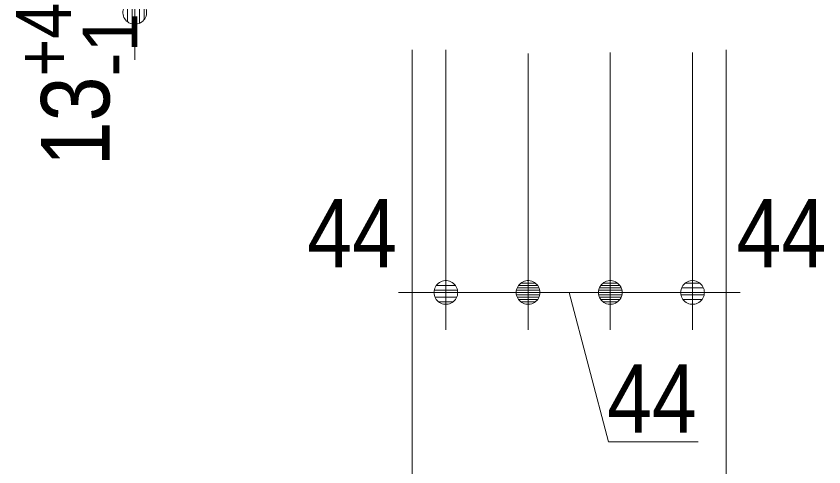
# Model space of a CAD drawing. Units: millimetres, scale not verified. Extents: x -6062 to 6062, y -3045 to 3045.
# Drawn here: x -538 to -105.8, y -2193.4 to -1952 of the extents above; entities that cross this region are included whole.
import ezdxf
from ezdxf.enums import TextEntityAlignment as Align

# ---------------------------------------------------------------- set-up
doc = ezdxf.new("R2010")
doc.units = ezdxf.units.MM
doc.header["$LTSCALE"] = 20
for name, color, linetype, lineweight in [('0-0_2寸法-1', 7, 'Continuous', 9), ('0-1_0', 7, 'Continuous', 9), ('0-5_2寸法-2', 7, 'Continuous', 9)]:
    doc.layers.add(name, color=color, linetype=linetype, lineweight=lineweight)
doc.styles.add('ＭＳ Ｐゴシック', font='')
doc.styles.get('ＭＳ Ｐゴシック').set_extended_font_data('MS PGothic')

# ---------------------------------------------------------------- blocks, each defined once
blk = doc.blocks.new('_Dot')
at = {"layer": '0-1_0'}
for p, q in [((-10, 0), (-20, 0)), ((9.78, 2), (-9.78, 2)), ((7.99, 6), (-7.99, 6)), ((9.16, -3.98), (-9.16, -3.98)), ((6, -7.98), (-6, -7.98))]:
    blk.add_line(p, q, dxfattribs=at)
for points in [[(10, 0), (9.92, 1.25), (9.69, 2.49), (9.3, 3.68), (8.76, 4.82), (8.09, 5.88), (7.29, 6.85), (6.37, 7.71), (5.36, 8.44), (4.26, 9.05), (3.09, 9.51), (1.87, 9.82), (0.63, 9.98), (-0.63, 9.98), (-1.87, 9.82), (-3.09, 9.51), (-4.26, 9.05), (-5.36, 8.44), (-6.37, 7.71), (-7.29, 6.85), (-8.09, 5.88), (-8.76, 4.82), (-9.3, 3.68), (-9.69, 2.49), (-9.92, 1.25), (-10, 0), (0, 0)], [(-10, 0), (-9.92, -1.25), (-9.69, -2.49), (-9.3, -3.68), (-8.76, -4.82), (-8.09, -5.88), (-7.29, -6.85), (-6.37, -7.71), (-5.36, -8.44), (-4.26, -9.05), (-3.09, -9.51), (-1.87, -9.82), (-0.63, -9.98), (0.63, -9.98), (1.87, -9.82), (3.09, -9.51), (4.26, -9.05), (5.36, -8.44), (6.37, -7.71), (7.29, -6.85), (8.09, -5.88), (8.76, -4.82), (9.3, -3.68), (9.69, -2.49), (9.92, -1.25), (10, 0), (0, 0)]]:
    blk.add_lwpolyline(points, close=True, dxfattribs=at)

msp = doc.modelspace()

# ---------------------------------------------------------------- linework, layer by layer
at = {"layer": '0-0_2寸法-1'}
for p, q in [((-326.04, -1970), (-326.04, -2270)), ((-158.04, -1970), (-158.04, -2270))]:
    msp.add_line(p, q, dxfattribs=at)
at = {"layer": '0-5_2寸法-2'}
for p, q in [((-474.54, -1962.71), (-474.54, -1975.42)), ((-308.04, -1970), (-308.04, -2120)), ((-264.04, -1972), (-264.04, -2120)), ((-264.04, -1972), (-264.04, -2120)), ((-220.04, -1971.48), (-220.04, -2120)), ((-220.04, -1972), (-220.04, -2120)), ((-176.04, -1971.48), (-176.04, -2120)), ((-320.75, -2100), (-333.46, -2100)), ((-264.04, -2100), (-308.04, -2100)), ((-276.75, -2100), (-289.46, -2100)), ((-264.04, -2100), (-220.04, -2100)), ((-251.32, -2100), (-238.61, -2100)), ((-232.75, -2100), (-245.46, -2100)), ((-220.04, -2100), (-176.04, -2100)), ((-207.32, -2100), (-194.61, -2100)), ((-163.32, -2100), (-150.61, -2100))]:
    msp.add_line(p, q, dxfattribs=at)
msp.add_lwpolyline([(-173.1, -2180), (-221.04, -2180), (-242.04, -2100)], dxfattribs=at)

# ---------------------------------------------------------------- block references
at = {"layer": '0-5_2寸法-2', "xscale": 0.6356201, "yscale": 0.6356201}
for p, rotation in [((-474.54, -1950), 90), ((-264.04, -2100), 180), ((-220.04, -2100), 180), ((-176.04, -2100), 180)]:
    msp.add_blockref('_Dot', p, dxfattribs=dict(at, rotation=rotation))
for p in [(-308.04, -2100), (-264.04, -2100), (-220.04, -2100)]:
    msp.add_blockref('_Dot', p, dxfattribs=at)

# ---------------------------------------------------------------- texts
at = {"layer": '0-5_2寸法-2', "style": 'ＭＳ Ｐゴシック', "width": 0.9}
for s, height, p in [('+4', 29.33, (-499.85, -1984.27)), ('13', 36.66, (-477.02, -2032.37))]:
    msp.add_text(s, height=height, rotation=90, dxfattribs=at).set_placement(p, align=Align.BOTTOM_LEFT)
at = {"layer": '0-5_2寸法-2', "style": 'ＭＳ Ｐゴシック'}
msp.add_text('-1', height=29.33, rotation=90, dxfattribs=at).set_placement((-464.26, -1984.27), align=Align.BOTTOM_LEFT)
at = {"layer": '0-5_2寸法-2', "style": 'ＭＳ Ｐゴシック', "width": 0.9}
for p in [(-382.19, -2097.52), (-152.51, -2097.52), (-221.76, -2186.06)]:
    msp.add_text('44', height=36.66, dxfattribs=at).set_placement(p, align=Align.BOTTOM_LEFT)

doc.saveas('drawing.dxf')
